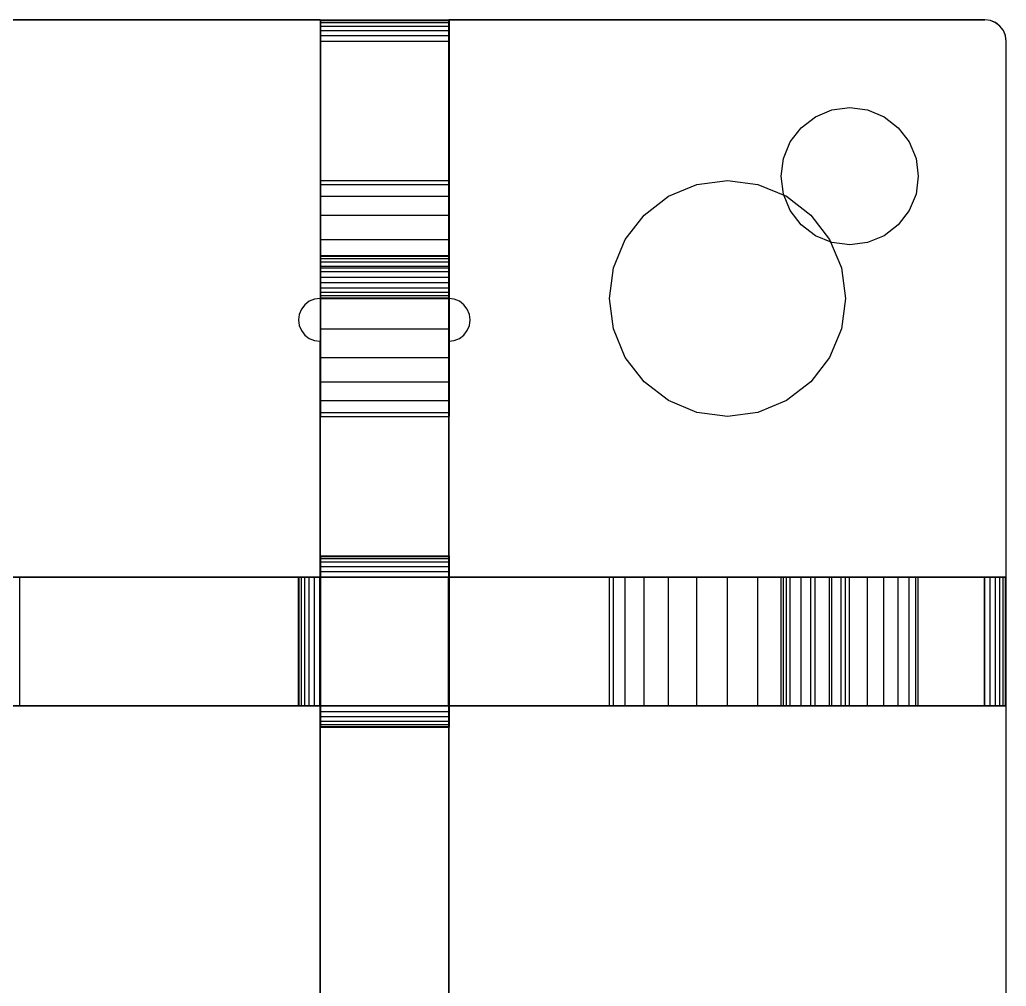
# Model space of a CAD drawing. Header units: metres. Extents: x 0 to 29.2, y 0 to 29.2.
# Drawn here: x 14.6 to 29.21, y 14.9 to 29.21 of the extents above; entities that cross this region are included whole.
import ezdxf

# ---------------------------------------------------------------- set-up
doc = ezdxf.new("R2010")
doc.units = ezdxf.units.M

msp = doc.modelspace()

# ---------------------------------------------------------------- linework, layer by layer
at = {"layer": 'Flat node sheet#1'}
for p, q in [((0.318, 29.21, 10.16), (28.893, 29.208, 10.16)), ((0.318, 29.21, 8.255), (28.893, 29.208, 8.255)), ((19.05, 29.21, 20.955), (10.16, 29.21, 20.955)), ((19.05, 29.21, 19.05), (10.16, 29.21, 19.05)), ((19.05, 29.21, 20.955), (19.05, 4.763, 20.955)), ((19.05, 29.21, 19.05), (19.05, 4.763, 19.05)), ((19.05, 29.21, 20.955), (19.05, 29.21, 19.05)), ((19.057, 29.21, 28.889), (19.057, 29.199, 28.971)), ((19.057, 29.21, 10.159), (19.057, 25.718, 10.159)), ((19.057, 29.21, 10.159), (19.057, 29.21, 28.889)), ((19.057, 25.083, 8.254), (19.057, 29.21, 4.126)), ((19.057, 29.199, 0.235), (19.057, 29.21, 0.317)), ((19.057, 29.21, 0.317), (19.057, 29.21, 4.126)), ((19.057, 29.21, 0.317), (20.962, 29.21, 0.317)), ((19.057, 29.21, 4.126), (20.962, 29.21, 4.126)), ((19.057, 29.21, 10.159), (20.962, 29.21, 10.159)), ((19.057, 29.21, 28.889), (20.962, 29.21, 28.889)), ((19.057, 29.167, 0.158), (19.057, 29.199, 0.235)), ((19.057, 29.199, 28.971), (19.057, 29.167, 29.048)), ((19.057, 29.199, 0.235), (20.962, 29.199, 0.235)), ((19.057, 29.199, 28.971), (20.962, 29.199, 28.971)), ((19.057, 29.117, 0.093), (19.057, 29.167, 0.158)), ((19.057, 29.167, 29.048), (19.057, 29.117, 29.113)), ((19.057, 29.167, 0.158), (20.962, 29.167, 0.158)), ((19.057, 29.167, 29.048), (20.962, 29.167, 29.048)), ((19.057, 29.051, 0.042), (19.057, 29.117, 0.093)), ((19.057, 29.117, 29.113), (19.057, 29.051, 29.164)), ((19.057, 29.117, 0.093), (20.962, 29.117, 0.093)), ((19.057, 29.117, 29.113), (20.962, 29.117, 29.113)), ((20.955, 4.763, 20.955), (20.955, 29.21, 20.955)), ((28.893, 29.21, 20.955), (20.955, 29.21, 20.955)), ((28.893, 29.21, 19.05), (20.955, 29.21, 19.05)), ((20.955, 4.763, 19.05), (20.955, 29.21, 19.05)), ((20.955, 29.21, 20.955), (20.955, 29.21, 19.05)), ((20.962, 29.199, 0.235), (20.962, 29.21, 0.317)), ((20.962, 29.21, 0.317), (20.962, 29.21, 4.126)), ((20.962, 25.083, 8.254), (20.962, 29.21, 4.126)), ((20.962, 29.21, 10.159), (20.962, 25.718, 10.159)), ((20.962, 29.21, 10.159), (20.962, 29.21, 28.889)), ((20.962, 29.21, 28.889), (20.962, 29.199, 28.971)), ((20.962, 29.167, 0.158), (20.962, 29.199, 0.235)), ((20.962, 29.199, 28.971), (20.962, 29.167, 29.048)), ((20.962, 29.117, 0.093), (20.962, 29.167, 0.158)), ((20.962, 29.167, 29.048), (20.962, 29.117, 29.113)), ((20.962, 29.051, 0.042), (20.962, 29.117, 0.093)), ((20.962, 29.117, 29.113), (20.962, 29.051, 29.164)), ((28.975, 29.199, 20.955), (28.893, 29.21, 20.955)), ((28.975, 29.199, 19.05), (28.893, 29.21, 19.05)), ((28.893, 29.21, 20.955), (28.893, 29.21, 19.05)), ((28.975, 29.197, 10.16), (28.893, 29.208, 10.16)), ((28.975, 29.197, 8.255), (28.893, 29.208, 8.255)), ((28.893, 29.208, 10.16), (28.893, 29.208, 8.255)), ((29.051, 29.167, 20.955), (28.975, 29.199, 20.955)), ((29.051, 29.167, 19.05), (28.975, 29.199, 19.05)), ((28.975, 29.199, 20.955), (28.975, 29.199, 19.05)), ((29.051, 29.165, 10.16), (28.975, 29.197, 10.16)), ((29.051, 29.165, 8.255), (28.975, 29.197, 8.255)), ((28.975, 29.197, 10.16), (28.975, 29.197, 8.255)), ((29.117, 29.117, 20.955), (29.051, 29.167, 20.955)), ((29.117, 29.117, 19.05), (29.051, 29.167, 19.05)), ((29.051, 29.167, 20.955), (29.051, 29.167, 19.05)), ((29.117, 29.115, 10.16), (29.051, 29.165, 10.16)), ((29.117, 29.115, 8.255), (29.051, 29.165, 8.255)), ((29.051, 29.165, 10.16), (29.051, 29.165, 8.255)), ((29.167, 29.051, 20.955), (29.117, 29.117, 20.955)), ((29.167, 29.051, 19.05), (29.117, 29.117, 19.05)), ((29.117, 29.117, 20.955), (29.117, 29.117, 19.05)), ((29.167, 29.049, 10.16), (29.117, 29.115, 10.16)), ((29.167, 29.049, 8.255), (29.117, 29.115, 8.255)), ((29.117, 29.115, 10.16), (29.117, 29.115, 8.255)), ((19.057, 28.975, 0.011), (19.057, 29.051, 0.042)), ((19.057, 29.051, 29.164), (19.057, 28.975, 29.196)), ((19.057, 29.051, 0.042), (20.962, 29.051, 0.042)), ((19.057, 29.051, 29.164), (20.962, 29.051, 29.164)), ((19.057, 28.975, 29.196), (19.057, 28.893, 29.206)), ((19.057, 28.893, 0), (19.057, 28.975, 0.011)), ((19.057, 28.975, 0.011), (20.962, 28.975, 0.011)), ((19.057, 28.975, 29.196), (20.962, 28.975, 29.196)), ((20.962, 28.975, 0.011), (20.962, 29.051, 0.042)), ((20.962, 29.051, 29.164), (20.962, 28.975, 29.196)), ((20.962, 28.893, 0), (20.962, 28.975, 0.011)), ((20.962, 28.975, 29.196), (20.962, 28.893, 29.206)), ((29.199, 28.975, 20.955), (29.167, 29.051, 20.955)), ((29.199, 28.975, 19.05), (29.167, 29.051, 19.05)), ((29.167, 29.051, 20.955), (29.167, 29.051, 19.05)), ((29.199, 28.972, 10.16), (29.167, 29.049, 10.16)), ((29.199, 28.972, 8.255), (29.167, 29.049, 8.255)), ((29.167, 29.049, 10.16), (29.167, 29.049, 8.255)), ((29.21, 28.893, 20.955), (29.199, 28.975, 20.955)), ((29.21, 28.893, 19.05), (29.199, 28.975, 19.05)), ((29.199, 28.975, 20.955), (29.199, 28.975, 19.05)), ((29.21, 28.89, 10.16), (29.199, 28.972, 10.16)), ((29.21, 28.89, 8.255), (29.199, 28.972, 8.255)), ((29.199, 28.972, 10.16), (29.199, 28.972, 8.255)), ((19.057, 0.318, 29.209), (19.057, 28.893, 29.206)), ((19.057, 20.955, -0.001), (19.057, 28.893, 0)), ((19.057, 28.893, 0), (20.962, 28.893, 0)), ((19.057, 28.893, 29.206), (20.962, 28.893, 29.206)), ((20.962, 20.955, -0.001), (20.962, 28.893, 0)), ((20.962, 0.318, 29.209), (20.962, 28.893, 29.206)), ((29.21, 14.605, 20.955), (29.21, 28.893, 20.955)), ((29.21, 14.605, 19.05), (29.21, 28.893, 19.05)), ((29.21, 28.893, 20.955), (29.21, 28.893, 19.05)), ((29.21, 10.16, 10.16), (29.21, 28.89, 10.16)), ((29.21, 10.16, 8.255), (29.21, 28.89, 8.255)), ((29.21, 28.89, 10.16), (29.21, 28.89, 8.255)), ((26.629, 27.874, 20.955), (26.892, 27.908, 20.955)), ((26.629, 27.874, 19.05), (26.892, 27.908, 19.05)), ((26.892, 27.908, 20.955), (27.155, 27.874, 20.955)), ((26.892, 27.908, 19.05), (27.155, 27.874, 19.05)), ((26.892, 27.908, 20.955), (26.892, 27.908, 19.05)), ((26.174, 27.611, 20.955), (26.384, 27.772, 20.955)), ((26.174, 27.611, 19.05), (26.384, 27.772, 19.05)), ((26.384, 27.772, 20.955), (26.629, 27.874, 20.955)), ((26.384, 27.772, 19.05), (26.629, 27.874, 19.05)), ((26.384, 27.772, 20.955), (26.384, 27.772, 19.05)), ((26.629, 27.874, 20.955), (26.629, 27.874, 19.05)), ((27.155, 27.874, 20.955), (27.4, 27.772, 20.955)), ((27.155, 27.874, 19.05), (27.4, 27.772, 19.05)), ((27.155, 27.874, 20.955), (27.155, 27.874, 19.05)), ((27.4, 27.772, 20.955), (27.611, 27.611, 20.955)), ((27.4, 27.772, 19.05), (27.611, 27.611, 19.05)), ((27.4, 27.772, 20.955), (27.4, 27.772, 19.05)), ((26.012, 27.4, 20.955), (26.174, 27.611, 20.955)), ((26.012, 27.4, 19.05), (26.174, 27.611, 19.05)), ((26.174, 27.611, 20.955), (26.174, 27.611, 19.05)), ((27.611, 27.611, 20.955), (27.772, 27.4, 20.955)), ((27.611, 27.611, 19.05), (27.772, 27.4, 19.05)), ((27.611, 27.611, 20.955), (27.611, 27.611, 19.05)), ((25.911, 27.155, 20.955), (26.012, 27.4, 20.955)), ((25.911, 27.155, 19.05), (26.012, 27.4, 19.05)), ((26.012, 27.4, 20.955), (26.012, 27.4, 19.05)), ((27.772, 27.4, 20.955), (27.874, 27.155, 20.955)), ((27.772, 27.4, 19.05), (27.874, 27.155, 19.05)), ((27.772, 27.4, 20.955), (27.772, 27.4, 19.05)), ((25.876, 26.892, 20.955), (25.911, 27.155, 20.955)), ((25.876, 26.892, 19.05), (25.911, 27.155, 19.05)), ((25.911, 27.155, 20.955), (25.911, 27.155, 19.05)), ((27.874, 27.155, 20.955), (27.908, 26.892, 20.955)), ((27.874, 27.155, 19.05), (27.908, 26.892, 19.05)), ((27.874, 27.155, 20.955), (27.874, 27.155, 19.05)), ((25.911, 26.629, 20.955), (25.876, 26.892, 20.955)), ((25.911, 26.629, 19.05), (25.876, 26.892, 19.05)), ((25.876, 26.892, 20.955), (25.876, 26.892, 19.05)), ((27.908, 26.892, 20.955), (27.874, 26.629, 20.955)), ((27.908, 26.892, 19.05), (27.874, 26.629, 19.05)), ((27.908, 26.892, 20.955), (27.908, 26.892, 19.05)), ((19.057, 26.829, 25.081), (19.057, 26.769, 24.629)), ((19.057, 26.829, 4.126), (19.057, 26.769, 3.674)), ((19.057, 26.769, 25.533), (19.057, 26.829, 25.081)), ((19.057, 26.769, 4.578), (19.057, 26.829, 4.126)), ((19.057, 26.829, 4.126), (20.962, 26.829, 4.126)), ((19.057, 26.829, 25.081), (20.962, 26.829, 25.081)), ((19.057, 26.595, 4.999), (19.057, 26.769, 4.578)), ((19.057, 26.595, 25.954), (19.057, 26.769, 25.533)), ((19.057, 26.769, 24.629), (19.057, 26.595, 24.208)), ((19.057, 26.769, 3.674), (19.057, 26.595, 3.253)), ((19.057, 26.769, 4.578), (20.962, 26.769, 4.578)), ((19.057, 26.769, 3.674), (20.962, 26.769, 3.674)), ((19.057, 26.769, 25.533), (20.962, 26.769, 25.533)), ((19.057, 26.769, 24.629), (20.962, 26.769, 24.629)), ((20.962, 26.769, 4.578), (20.962, 26.829, 4.126)), ((20.962, 26.829, 4.126), (20.962, 26.769, 3.674)), ((20.962, 26.769, 25.533), (20.962, 26.829, 25.081)), ((20.962, 26.829, 25.081), (20.962, 26.769, 24.629)), ((20.962, 26.769, 3.674), (20.962, 26.595, 3.253)), ((20.962, 26.595, 4.999), (20.962, 26.769, 4.578)), ((20.962, 26.769, 24.629), (20.962, 26.595, 24.208)), ((20.962, 26.595, 25.954), (20.962, 26.769, 25.533)), ((24.209, 26.595, 10.16), (24.631, 26.769, 10.16)), ((24.209, 26.595, 8.255), (24.631, 26.769, 8.255)), ((24.631, 26.769, 10.16), (25.083, 26.829, 10.16)), ((24.631, 26.769, 8.255), (25.083, 26.829, 8.255)), ((24.631, 26.769, 10.16), (24.631, 26.769, 8.255)), ((25.083, 26.829, 10.16), (25.534, 26.769, 10.16)), ((25.083, 26.829, 8.255), (25.534, 26.769, 8.255)), ((25.083, 26.829, 10.16), (25.083, 26.829, 8.255)), ((25.534, 26.769, 10.16), (25.956, 26.595, 10.16)), ((25.534, 26.769, 8.255), (25.956, 26.595, 8.255)), ((25.534, 26.769, 10.16), (25.534, 26.769, 8.255)), ((19.057, 26.595, 24.208), (19.057, 26.317, 23.847)), ((19.057, 26.317, 26.316), (19.057, 26.595, 25.954)), ((19.057, 26.595, 3.253), (19.057, 26.317, 2.892)), ((19.057, 26.317, 5.361), (19.057, 26.595, 4.999)), ((19.057, 26.595, 3.253), (20.962, 26.595, 3.253)), ((19.057, 26.595, 4.999), (20.962, 26.595, 4.999)), ((19.057, 26.595, 24.208), (20.962, 26.595, 24.208)), ((19.057, 26.595, 25.954), (20.962, 26.595, 25.954)), ((20.962, 26.595, 3.253), (20.962, 26.317, 2.892)), ((20.962, 26.317, 5.361), (20.962, 26.595, 4.999)), ((20.962, 26.595, 24.208), (20.962, 26.317, 23.847)), ((20.962, 26.317, 26.316), (20.962, 26.595, 25.954)), ((23.848, 26.317, 10.16), (24.209, 26.595, 10.16)), ((23.848, 26.317, 8.255), (24.209, 26.595, 8.255)), ((24.209, 26.595, 10.16), (24.209, 26.595, 8.255)), ((26.012, 26.384, 20.955), (25.911, 26.629, 20.955)), ((26.012, 26.384, 19.05), (25.911, 26.629, 19.05)), ((25.911, 26.629, 20.955), (25.911, 26.629, 19.05)), ((25.956, 26.595, 10.16), (26.317, 26.317, 10.16)), ((25.956, 26.595, 8.255), (26.317, 26.317, 8.255)), ((25.956, 26.595, 10.16), (25.956, 26.595, 8.255)), ((27.874, 26.629, 20.955), (27.772, 26.384, 20.955)), ((27.874, 26.629, 19.05), (27.772, 26.384, 19.05)), ((27.874, 26.629, 20.955), (27.874, 26.629, 19.05)), ((19.057, 26.317, 23.847), (19.057, 25.956, 23.569)), ((19.057, 25.956, 26.594), (19.057, 26.317, 26.316)), ((19.057, 26.317, 2.892), (19.057, 25.956, 2.614)), ((19.057, 25.956, 5.639), (19.057, 26.317, 5.361)), ((19.057, 26.317, 2.892), (20.962, 26.317, 2.892)), ((19.057, 26.317, 5.361), (20.962, 26.317, 5.361)), ((19.057, 26.317, 23.847), (20.962, 26.317, 23.847)), ((19.057, 26.317, 26.316), (20.962, 26.317, 26.316)), ((20.962, 26.317, 2.892), (20.962, 25.956, 2.614)), ((20.962, 25.956, 5.639), (20.962, 26.317, 5.361)), ((20.962, 26.317, 23.847), (20.962, 25.956, 23.569)), ((20.962, 25.956, 26.594), (20.962, 26.317, 26.316)), ((23.57, 25.956, 10.16), (23.848, 26.317, 10.16)), ((23.57, 25.956, 8.255), (23.848, 26.317, 8.255)), ((23.848, 26.317, 10.16), (23.848, 26.317, 8.255)), ((26.174, 26.174, 20.955), (26.012, 26.384, 20.955)), ((26.174, 26.174, 19.05), (26.012, 26.384, 19.05)), ((26.012, 26.384, 20.955), (26.012, 26.384, 19.05)), ((26.317, 26.317, 10.16), (26.595, 25.956, 10.16)), ((26.317, 26.317, 8.255), (26.595, 25.956, 8.255)), ((26.317, 26.317, 10.16), (26.317, 26.317, 8.255)), ((27.772, 26.384, 20.955), (27.611, 26.174, 20.955)), ((27.772, 26.384, 19.05), (27.611, 26.174, 19.05)), ((27.772, 26.384, 20.955), (27.772, 26.384, 19.05)), ((26.384, 26.012, 20.955), (26.174, 26.174, 20.955)), ((26.384, 26.012, 19.05), (26.174, 26.174, 19.05)), ((26.174, 26.174, 20.955), (26.174, 26.174, 19.05)), ((27.611, 26.174, 20.955), (27.4, 26.012, 20.955)), ((27.611, 26.174, 19.05), (27.4, 26.012, 19.05)), ((27.611, 26.174, 20.955), (27.611, 26.174, 19.05)), ((26.629, 25.911, 20.955), (26.384, 26.012, 20.955)), ((26.629, 25.911, 19.05), (26.384, 26.012, 19.05)), ((26.384, 26.012, 20.955), (26.384, 26.012, 19.05)), ((27.4, 26.012, 20.955), (27.155, 25.911, 20.955)), ((27.4, 26.012, 19.05), (27.155, 25.911, 19.05)), ((27.4, 26.012, 20.955), (27.4, 26.012, 19.05)), ((19.057, 25.534, 5.813), (19.057, 25.956, 5.639)), ((19.057, 25.956, 23.569), (19.057, 25.534, 23.395)), ((19.057, 25.956, 2.614), (19.057, 25.534, 2.44)), ((19.057, 25.534, 26.768), (19.057, 25.956, 26.594)), ((19.057, 25.956, 2.614), (20.962, 25.956, 2.614)), ((19.057, 25.956, 5.639), (20.962, 25.956, 5.639)), ((19.057, 25.956, 23.569), (20.962, 25.956, 23.569)), ((19.057, 25.956, 26.594), (20.962, 25.956, 26.594)), ((20.962, 25.956, 2.614), (20.962, 25.534, 2.44)), ((20.962, 25.534, 5.813), (20.962, 25.956, 5.639)), ((20.962, 25.956, 23.569), (20.962, 25.534, 23.395)), ((20.962, 25.534, 26.768), (20.962, 25.956, 26.594)), ((23.396, 25.534, 10.16), (23.57, 25.956, 10.16)), ((23.396, 25.534, 8.255), (23.57, 25.956, 8.255)), ((23.57, 25.956, 10.16), (23.57, 25.956, 8.255)), ((26.595, 25.956, 10.16), (26.769, 25.534, 10.16)), ((26.595, 25.956, 8.255), (26.769, 25.534, 8.255)), ((26.595, 25.956, 10.16), (26.595, 25.956, 8.255)), ((26.892, 25.876, 20.955), (26.629, 25.911, 20.955)), ((26.892, 25.876, 19.05), (26.629, 25.911, 19.05)), ((26.629, 25.911, 20.955), (26.629, 25.911, 19.05)), ((27.155, 25.911, 20.955), (26.892, 25.876, 20.955)), ((27.155, 25.911, 19.05), (26.892, 25.876, 19.05)), ((26.892, 25.876, 20.955), (26.892, 25.876, 19.05)), ((27.155, 25.911, 20.955), (27.155, 25.911, 19.05)), ((19.057, 25.718, 10.159), (19.057, 25.707, 10.241)), ((19.057, 25.718, 10.159), (20.962, 25.718, 10.159)), ((20.962, 25.718, 10.159), (20.962, 25.707, 10.241)), ((19.057, 25.707, 10.241), (19.057, 25.675, 10.318)), ((19.057, 25.707, 10.241), (20.962, 25.707, 10.241)), ((19.057, 25.675, 10.318), (19.057, 25.625, 10.383)), ((19.057, 25.675, 10.318), (20.962, 25.675, 10.318)), ((19.057, 25.625, 10.383), (19.057, 25.559, 10.434)), ((19.057, 25.625, 10.383), (20.962, 25.625, 10.383)), ((20.962, 25.707, 10.241), (20.962, 25.675, 10.318)), ((20.962, 25.675, 10.318), (20.962, 25.625, 10.383)), ((20.962, 25.625, 10.383), (20.962, 25.559, 10.434)), ((19.057, 25.559, 10.434), (19.057, 25.482, 10.465)), ((19.057, 25.559, 10.434), (20.962, 25.559, 10.434)), ((19.057, 25.083, 26.828), (19.057, 25.534, 26.768)), ((19.057, 25.083, 5.873), (19.057, 25.534, 5.813)), ((19.057, 25.534, 2.44), (19.057, 25.083, 2.38)), ((19.057, 25.534, 23.395), (19.057, 25.083, 23.335)), ((19.057, 25.534, 2.44), (20.962, 25.534, 2.44)), ((19.057, 25.534, 5.813), (20.962, 25.534, 5.813)), ((19.057, 25.534, 23.395), (20.962, 25.534, 23.395)), ((19.057, 25.534, 26.768), (20.962, 25.534, 26.768)), ((19.057, 25.482, 10.465), (19.057, 25.4, 10.476)), ((19.057, 25.482, 10.465), (20.962, 25.482, 10.465)), ((20.962, 25.559, 10.434), (20.962, 25.482, 10.465)), ((20.962, 25.534, 2.44), (20.962, 25.083, 2.38)), ((20.962, 25.083, 5.873), (20.962, 25.534, 5.813)), ((20.962, 25.534, 23.395), (20.962, 25.083, 23.335)), ((20.962, 25.083, 26.828), (20.962, 25.534, 26.768)), ((20.962, 25.482, 10.465), (20.962, 25.4, 10.476)), ((23.336, 25.083, 10.16), (23.396, 25.534, 10.16)), ((23.336, 25.083, 8.255), (23.396, 25.534, 8.255)), ((23.396, 25.534, 10.16), (23.396, 25.534, 8.255)), ((26.769, 25.534, 10.16), (26.829, 25.083, 10.16)), ((26.769, 25.534, 8.255), (26.829, 25.083, 8.255)), ((26.769, 25.534, 10.16), (26.769, 25.534, 8.255)), ((19.057, 25.4, 10.476), (19.057, 25.318, 10.465)), ((19.057, 25.4, 10.476), (20.962, 25.4, 10.476)), ((19.057, 25.318, 10.465), (19.057, 25.241, 10.434)), ((19.057, 25.318, 10.465), (20.962, 25.318, 10.465)), ((20.962, 25.4, 10.476), (20.962, 25.318, 10.465)), ((20.962, 25.318, 10.465), (20.962, 25.241, 10.434)), ((19.057, 25.241, 10.434), (19.057, 25.175, 10.383)), ((19.057, 25.241, 10.434), (20.962, 25.241, 10.434)), ((19.057, 25.175, 10.383), (19.057, 25.125, 10.318)), ((19.057, 25.175, 10.383), (20.962, 25.175, 10.383)), ((19.057, 25.125, 10.318), (19.057, 25.093, 10.241)), ((19.057, 25.125, 10.318), (20.962, 25.125, 10.318)), ((20.962, 25.241, 10.434), (20.962, 25.175, 10.383)), ((20.962, 25.175, 10.383), (20.962, 25.125, 10.318)), ((20.962, 25.125, 10.318), (20.962, 25.093, 10.241)), ((18.825, 24.99, 10.16), (18.775, 24.924, 10.16)), ((18.825, 24.99, 8.255), (18.775, 24.924, 8.255)), ((18.891, 25.04, 10.16), (18.825, 24.99, 10.16)), ((18.891, 25.04, 8.255), (18.825, 24.99, 8.255)), ((18.825, 24.99, 10.16), (18.825, 24.99, 8.255)), ((18.968, 25.072, 10.16), (18.891, 25.04, 10.16)), ((18.968, 25.072, 8.255), (18.891, 25.04, 8.255)), ((18.891, 25.04, 10.16), (18.891, 25.04, 8.255)), ((19.05, 25.083, 10.16), (18.968, 25.072, 10.16)), ((19.05, 25.083, 8.255), (18.968, 25.072, 8.255)), ((18.968, 25.072, 10.16), (18.968, 25.072, 8.255)), ((20.955, 25.083, 10.16), (19.05, 25.083, 10.16)), ((20.955, 25.083, 8.255), (19.05, 25.083, 8.255)), ((19.05, 25.083, 10.16), (19.05, 25.083, 8.255)), ((19.057, 25.093, 10.241), (19.057, 25.083, 10.159)), ((19.057, 25.093, 10.241), (20.962, 25.093, 10.241)), ((19.057, 25.083, 2.38), (19.057, 24.631, 2.44)), ((19.057, 24.631, 26.768), (19.057, 25.083, 26.828)), ((19.057, 24.631, 5.813), (19.057, 25.083, 5.873)), ((19.057, 25.083, 10.159), (19.057, 25.083, 8.254)), ((19.057, 25.083, 23.335), (19.057, 24.631, 23.395)), ((19.057, 25.083, 8.254), (20.962, 25.083, 8.254)), ((19.057, 25.083, 10.159), (20.962, 25.083, 10.159)), ((19.057, 25.083, 2.38), (20.962, 25.083, 2.38)), ((19.057, 25.083, 5.873), (20.962, 25.083, 5.873)), ((19.057, 25.083, 23.335), (20.962, 25.083, 23.335)), ((19.057, 25.083, 26.828), (20.962, 25.083, 26.828)), ((21.037, 25.072, 10.16), (20.955, 25.083, 10.16)), ((21.037, 25.072, 8.255), (20.955, 25.083, 8.255)), ((20.955, 25.083, 10.16), (20.955, 25.083, 8.255)), ((20.962, 25.093, 10.241), (20.962, 25.083, 10.159)), ((20.962, 25.083, 10.159), (20.962, 25.083, 8.254)), ((20.962, 25.083, 2.38), (20.962, 24.631, 2.44)), ((20.962, 24.631, 5.813), (20.962, 25.083, 5.873)), ((20.962, 25.083, 23.335), (20.962, 24.631, 23.395)), ((20.962, 24.631, 26.768), (20.962, 25.083, 26.828)), ((21.114, 25.04, 10.16), (21.037, 25.072, 10.16)), ((21.114, 25.04, 8.255), (21.037, 25.072, 8.255)), ((21.037, 25.072, 10.16), (21.037, 25.072, 8.255)), ((21.18, 24.99, 10.16), (21.114, 25.04, 10.16)), ((21.18, 24.99, 8.255), (21.114, 25.04, 8.255)), ((21.114, 25.04, 10.16), (21.114, 25.04, 8.255)), ((21.23, 24.924, 10.16), (21.18, 24.99, 10.16)), ((21.23, 24.924, 8.255), (21.18, 24.99, 8.255)), ((21.18, 24.99, 10.16), (21.18, 24.99, 8.255)), ((23.396, 24.631, 10.16), (23.336, 25.083, 10.16)), ((23.396, 24.631, 8.255), (23.336, 25.083, 8.255)), ((23.336, 25.083, 10.16), (23.336, 25.083, 8.255)), ((26.829, 25.083, 10.16), (26.769, 24.631, 10.16)), ((26.829, 25.083, 8.255), (26.769, 24.631, 8.255)), ((26.829, 25.083, 10.16), (26.829, 25.083, 8.255)), ((18.743, 24.847, 10.16), (18.733, 24.765, 10.16)), ((18.743, 24.847, 8.255), (18.733, 24.765, 8.255)), ((18.775, 24.924, 10.16), (18.743, 24.847, 10.16)), ((18.775, 24.924, 8.255), (18.743, 24.847, 8.255)), ((18.743, 24.847, 10.16), (18.743, 24.847, 8.255)), ((18.775, 24.924, 10.16), (18.775, 24.924, 8.255)), ((21.262, 24.847, 10.16), (21.23, 24.924, 10.16)), ((21.262, 24.847, 8.255), (21.23, 24.924, 8.255)), ((21.23, 24.924, 10.16), (21.23, 24.924, 8.255)), ((21.273, 24.765, 10.16), (21.262, 24.847, 10.16)), ((21.273, 24.765, 8.255), (21.262, 24.847, 8.255)), ((21.262, 24.847, 10.16), (21.262, 24.847, 8.255)), ((18.733, 24.765, 10.16), (18.743, 24.683, 10.16)), ((18.733, 24.765, 8.255), (18.743, 24.683, 8.255)), ((18.733, 24.765, 10.16), (18.733, 24.765, 8.255)), ((21.262, 24.683, 10.16), (21.273, 24.765, 10.16)), ((21.262, 24.683, 8.255), (21.273, 24.765, 8.255)), ((21.273, 24.765, 10.16), (21.273, 24.765, 8.255)), ((18.743, 24.683, 10.16), (18.775, 24.606, 10.16)), ((18.743, 24.683, 8.255), (18.775, 24.606, 8.255)), ((18.743, 24.683, 10.16), (18.743, 24.683, 8.255)), ((18.775, 24.606, 10.16), (18.825, 24.54, 10.16)), ((18.775, 24.606, 8.255), (18.825, 24.54, 8.255)), ((18.775, 24.606, 10.16), (18.775, 24.606, 8.255)), ((18.825, 24.54, 10.16), (18.891, 24.49, 10.16)), ((18.825, 24.54, 8.255), (18.891, 24.49, 8.255)), ((18.825, 24.54, 10.16), (18.825, 24.54, 8.255)), ((19.057, 24.209, 5.639), (19.057, 24.631, 5.813)), ((19.057, 24.209, 26.594), (19.057, 24.631, 26.768)), ((19.057, 24.631, 2.44), (19.057, 24.209, 2.614)), ((19.057, 24.631, 23.395), (19.057, 24.209, 23.569)), ((19.057, 24.631, 2.44), (20.962, 24.631, 2.44)), ((19.057, 24.631, 5.813), (20.962, 24.631, 5.813)), ((19.057, 24.631, 23.395), (20.962, 24.631, 23.395)), ((19.057, 24.631, 26.768), (20.962, 24.631, 26.768)), ((20.962, 24.631, 2.44), (20.962, 24.209, 2.614)), ((20.962, 24.209, 5.639), (20.962, 24.631, 5.813)), ((20.962, 24.631, 23.395), (20.962, 24.209, 23.569)), ((20.962, 24.209, 26.594), (20.962, 24.631, 26.768)), ((21.114, 24.49, 10.16), (21.18, 24.54, 10.16)), ((21.114, 24.49, 8.255), (21.18, 24.54, 8.255)), ((21.18, 24.54, 10.16), (21.23, 24.606, 10.16)), ((21.18, 24.54, 8.255), (21.23, 24.606, 8.255)), ((21.18, 24.54, 10.16), (21.18, 24.54, 8.255)), ((21.23, 24.606, 10.16), (21.262, 24.683, 10.16)), ((21.23, 24.606, 8.255), (21.262, 24.683, 8.255)), ((21.23, 24.606, 10.16), (21.23, 24.606, 8.255)), ((21.262, 24.683, 10.16), (21.262, 24.683, 8.255)), ((23.57, 24.209, 10.16), (23.396, 24.631, 10.16)), ((23.57, 24.209, 8.255), (23.396, 24.631, 8.255)), ((23.396, 24.631, 10.16), (23.396, 24.631, 8.255)), ((26.769, 24.631, 10.16), (26.595, 24.209, 10.16)), ((26.769, 24.631, 8.255), (26.595, 24.209, 8.255)), ((26.769, 24.631, 10.16), (26.769, 24.631, 8.255)), ((18.891, 24.49, 10.16), (18.968, 24.458, 10.16)), ((18.891, 24.49, 8.255), (18.968, 24.458, 8.255)), ((18.891, 24.49, 10.16), (18.891, 24.49, 8.255)), ((18.968, 24.458, 10.16), (19.05, 24.448, 10.16)), ((18.968, 24.458, 8.255), (19.05, 24.448, 8.255)), ((18.968, 24.458, 10.16), (18.968, 24.458, 8.255)), ((19.05, 0, 10.16), (19.05, 24.448, 10.16)), ((19.05, 0, 8.255), (19.05, 24.448, 8.255)), ((19.05, 24.448, 10.16), (19.05, 24.448, 8.255)), ((20.955, 24.448, 10.16), (21.037, 24.458, 10.16)), ((20.955, 24.448, 8.255), (21.037, 24.458, 8.255)), ((20.955, 0, 10.16), (20.955, 24.448, 10.16)), ((20.955, 0, 8.255), (20.955, 24.448, 8.255)), ((20.955, 24.448, 10.16), (20.955, 24.448, 8.255)), ((21.037, 24.458, 10.16), (21.114, 24.49, 10.16)), ((21.037, 24.458, 8.255), (21.114, 24.49, 8.255)), ((21.037, 24.458, 10.16), (21.037, 24.458, 8.255)), ((21.114, 24.49, 10.16), (21.114, 24.49, 8.255)), ((19.057, 24.209, 2.614), (19.057, 23.848, 2.892)), ((19.057, 23.848, 26.316), (19.057, 24.209, 26.594)), ((19.057, 23.848, 5.361), (19.057, 24.209, 5.639)), ((19.057, 24.209, 23.569), (19.057, 23.848, 23.847)), ((19.057, 24.209, 2.614), (20.962, 24.209, 2.614)), ((19.057, 24.209, 5.639), (20.962, 24.209, 5.639)), ((19.057, 24.209, 23.569), (20.962, 24.209, 23.569)), ((19.057, 24.209, 26.594), (20.962, 24.209, 26.594)), ((20.962, 24.209, 2.614), (20.962, 23.848, 2.892)), ((20.962, 23.848, 5.361), (20.962, 24.209, 5.639)), ((20.962, 24.209, 23.569), (20.962, 23.848, 23.847)), ((20.962, 23.848, 26.316), (20.962, 24.209, 26.594)), ((23.848, 23.848, 10.16), (23.57, 24.209, 10.16)), ((23.848, 23.848, 8.255), (23.57, 24.209, 8.255)), ((23.57, 24.209, 10.16), (23.57, 24.209, 8.255)), ((26.595, 24.209, 10.16), (26.317, 23.848, 10.16)), ((26.595, 24.209, 8.255), (26.317, 23.848, 8.255)), ((26.595, 24.209, 10.16), (26.595, 24.209, 8.255)), ((19.057, 23.848, 2.892), (19.057, 23.57, 3.253)), ((19.057, 23.57, 25.954), (19.057, 23.848, 26.316)), ((19.057, 23.57, 4.999), (19.057, 23.848, 5.361)), ((19.057, 23.848, 23.847), (19.057, 23.57, 24.208)), ((19.057, 23.848, 2.892), (20.962, 23.848, 2.892)), ((19.057, 23.848, 5.361), (20.962, 23.848, 5.361)), ((19.057, 23.848, 23.847), (20.962, 23.848, 23.847)), ((19.057, 23.848, 26.316), (20.962, 23.848, 26.316)), ((20.962, 23.848, 2.892), (20.962, 23.57, 3.253)), ((20.962, 23.57, 4.999), (20.962, 23.848, 5.361)), ((20.962, 23.848, 23.847), (20.962, 23.57, 24.208)), ((20.962, 23.57, 25.954), (20.962, 23.848, 26.316)), ((24.209, 23.57, 10.16), (23.848, 23.848, 10.16)), ((24.209, 23.57, 8.255), (23.848, 23.848, 8.255)), ((23.848, 23.848, 10.16), (23.848, 23.848, 8.255)), ((26.317, 23.848, 10.16), (25.956, 23.57, 10.16)), ((26.317, 23.848, 8.255), (25.956, 23.57, 8.255)), ((26.317, 23.848, 10.16), (26.317, 23.848, 8.255)), ((19.057, 23.57, 3.253), (19.057, 23.396, 3.674)), ((19.057, 23.396, 4.578), (19.057, 23.57, 4.999)), ((19.057, 23.57, 24.208), (19.057, 23.396, 24.629)), ((19.057, 23.396, 25.533), (19.057, 23.57, 25.954)), ((19.057, 23.57, 3.253), (20.962, 23.57, 3.253)), ((19.057, 23.57, 4.999), (20.962, 23.57, 4.999)), ((19.057, 23.57, 24.208), (20.962, 23.57, 24.208)), ((19.057, 23.57, 25.954), (20.962, 23.57, 25.954)), ((20.962, 23.57, 3.253), (20.962, 23.396, 3.674)), ((20.962, 23.396, 4.578), (20.962, 23.57, 4.999)), ((20.962, 23.57, 24.208), (20.962, 23.396, 24.629)), ((20.962, 23.396, 25.533), (20.962, 23.57, 25.954)), ((24.631, 23.396, 10.16), (24.209, 23.57, 10.16)), ((24.631, 23.396, 8.255), (24.209, 23.57, 8.255)), ((24.209, 23.57, 10.16), (24.209, 23.57, 8.255)), ((25.956, 23.57, 10.16), (25.534, 23.396, 10.16)), ((25.956, 23.57, 8.255), (25.534, 23.396, 8.255)), ((25.956, 23.57, 10.16), (25.956, 23.57, 8.255)), ((19.057, 23.336, 4.126), (19.057, 23.396, 4.578)), ((19.057, 23.336, 25.081), (19.057, 23.396, 25.533)), ((19.057, 23.396, 3.674), (19.057, 23.336, 4.126)), ((19.057, 23.396, 24.629), (19.057, 23.336, 25.081)), ((19.057, 23.396, 3.674), (20.962, 23.396, 3.674)), ((19.057, 23.396, 4.578), (20.962, 23.396, 4.578)), ((19.057, 23.396, 24.629), (20.962, 23.396, 24.629)), ((19.057, 23.396, 25.533), (20.962, 23.396, 25.533)), ((20.962, 23.396, 3.674), (20.962, 23.336, 4.126)), ((20.962, 23.336, 4.126), (20.962, 23.396, 4.578)), ((20.962, 23.396, 24.629), (20.962, 23.336, 25.081)), ((20.962, 23.336, 25.081), (20.962, 23.396, 25.533)), ((25.083, 23.336, 10.16), (24.631, 23.396, 10.16)), ((25.083, 23.336, 8.255), (24.631, 23.396, 8.255)), ((24.631, 23.396, 10.16), (24.631, 23.396, 8.255)), ((25.534, 23.396, 10.16), (25.083, 23.336, 10.16)), ((25.534, 23.396, 8.255), (25.083, 23.336, 8.255)), ((25.534, 23.396, 10.16), (25.534, 23.396, 8.255)), ((19.057, 23.336, 4.126), (20.962, 23.336, 4.126)), ((19.057, 23.336, 25.081), (20.962, 23.336, 25.081)), ((25.083, 23.336, 10.16), (25.083, 23.336, 8.255)), ((19.057, 21.262, 24.682), (19.057, 21.273, 24.764)), ((19.057, 21.273, 24.764), (19.057, 21.262, 24.846)), ((19.057, 21.273, 24.764), (20.962, 21.273, 24.764)), ((19.057, 21.23, 24.605), (19.057, 21.262, 24.682)), ((19.057, 21.262, 24.846), (19.057, 21.23, 24.923)), ((19.057, 21.262, 24.846), (20.962, 21.262, 24.846)), ((19.057, 21.262, 24.682), (20.962, 21.262, 24.682)), ((19.057, 21.18, 24.539), (19.057, 21.23, 24.605)), ((19.057, 21.23, 24.923), (19.057, 21.18, 24.988)), ((19.057, 21.23, 24.923), (20.962, 21.23, 24.923)), ((19.057, 21.23, 24.605), (20.962, 21.23, 24.605)), ((19.057, 21.114, 24.489), (19.057, 21.18, 24.539)), ((19.057, 21.18, 24.988), (19.057, 21.114, 25.039)), ((19.057, 21.18, 24.988), (20.962, 21.18, 24.988)), ((19.057, 21.18, 24.539), (20.962, 21.18, 24.539)), ((20.962, 21.273, 24.764), (20.962, 21.262, 24.846)), ((20.962, 21.262, 24.682), (20.962, 21.273, 24.764)), ((20.962, 21.262, 24.846), (20.962, 21.23, 24.923)), ((20.962, 21.23, 24.605), (20.962, 21.262, 24.682)), ((20.962, 21.23, 24.923), (20.962, 21.18, 24.988)), ((20.962, 21.18, 24.539), (20.962, 21.23, 24.605)), ((20.962, 21.18, 24.988), (20.962, 21.114, 25.039)), ((20.962, 21.114, 24.489), (20.962, 21.18, 24.539)), ((19.057, 21.037, 24.457), (19.057, 21.114, 24.489)), ((19.057, 21.114, 25.039), (19.057, 21.037, 25.07)), ((19.057, 21.114, 25.039), (20.962, 21.114, 25.039)), ((19.057, 21.114, 24.489), (20.962, 21.114, 24.489)), ((19.057, 20.955, 24.446), (19.057, 21.037, 24.457)), ((19.057, 21.037, 25.07), (19.057, 20.955, 25.081)), ((19.057, 21.037, 25.07), (20.962, 21.037, 25.07)), ((19.057, 21.037, 24.457), (20.962, 21.037, 24.457)), ((20.962, 21.114, 25.039), (20.962, 21.037, 25.07)), ((20.962, 21.037, 24.457), (20.962, 21.114, 24.489)), ((20.962, 21.037, 25.07), (20.962, 20.955, 25.081)), ((20.962, 20.955, 24.446), (20.962, 21.037, 24.457)), ((19.049, 20.955, 29.209), (0.319, 20.955, 29.209)), ((4.761, 20.955, 8.254), (29.209, 20.955, 8.254)), ((29.209, 20.955, 10.159), (4.761, 20.955, 10.159)), ((29.209, 20.955, 19.049), (4.761, 20.955, 19.049)), ((29.209, 20.955, 20.954), (4.761, 20.955, 20.954)), ((14.604, 20.955, -0.001), (10.159, 20.955, 4.126)), ((14.604, 20.955, -0.001), (28.891, 20.955, -0.001)), ((14.604, 19.05, -0.001), (14.604, 20.955, -0.001)), ((18.731, 20.955, 25.399), (18.742, 20.955, 25.317)), ((18.742, 20.955, 25.481), (18.731, 20.955, 25.399)), ((18.731, 19.05, 25.399), (18.731, 20.955, 25.399)), ((18.742, 20.955, 25.317), (18.774, 20.955, 25.24)), ((18.774, 20.955, 25.558), (18.742, 20.955, 25.481)), ((18.742, 19.05, 25.317), (18.742, 20.955, 25.317)), ((18.742, 19.05, 25.481), (18.742, 20.955, 25.481)), ((18.774, 20.955, 25.24), (18.824, 20.955, 25.174)), ((18.824, 20.955, 25.623), (18.774, 20.955, 25.558)), ((18.774, 19.05, 25.24), (18.774, 20.955, 25.24)), ((18.774, 19.05, 25.558), (18.774, 20.955, 25.558)), ((18.824, 20.955, 25.174), (18.89, 20.955, 25.124)), ((18.89, 20.955, 25.674), (18.824, 20.955, 25.623)), ((18.824, 19.05, 25.174), (18.824, 20.955, 25.174)), ((18.824, 19.05, 25.623), (18.824, 20.955, 25.623)), ((18.89, 20.955, 25.124), (18.967, 20.955, 25.092)), ((18.967, 20.955, 25.705), (18.89, 20.955, 25.674)), ((18.89, 19.05, 25.124), (18.89, 20.955, 25.124)), ((18.89, 19.05, 25.674), (18.89, 20.955, 25.674)), ((18.967, 20.955, 25.092), (19.049, 20.955, 25.081)), ((19.049, 20.955, 25.716), (18.967, 20.955, 25.705)), ((18.967, 19.05, 25.092), (18.967, 20.955, 25.092)), ((18.967, 19.05, 25.705), (18.967, 20.955, 25.705)), ((19.049, 20.955, 25.081), (20.954, 20.955, 25.081)), ((19.049, 20.955, 29.209), (19.049, 20.955, 25.716)), ((19.049, 19.05, 25.081), (19.049, 20.955, 25.081)), ((19.049, 19.05, 25.716), (19.049, 20.955, 25.716)), ((19.049, 19.05, 29.209), (19.049, 20.955, 29.209)), ((19.057, 20.955, 25.081), (19.057, 19.05, 25.081)), ((19.057, 20.955, -0.001), (19.057, 20.955, 24.446)), ((19.057, 20.955, 25.081), (20.962, 20.955, 25.081)), ((19.057, 20.955, 24.446), (20.962, 20.955, 24.446)), ((19.057, 20.955, -0.001), (20.962, 20.955, -0.001)), ((20.954, 20.955, 25.081), (25.081, 20.955, 29.209)), ((20.954, 19.05, 25.081), (20.954, 20.955, 25.081)), ((20.962, 20.955, 25.081), (20.962, 19.05, 25.081)), ((20.962, 20.955, -0.001), (20.962, 20.955, 24.446)), ((23.395, 20.955, 24.629), (23.335, 20.955, 25.081)), ((23.335, 20.955, 25.081), (23.395, 20.955, 25.533)), ((23.335, 19.05, 25.081), (23.335, 20.955, 25.081)), ((23.569, 20.955, 24.208), (23.395, 20.955, 24.629)), ((23.395, 20.955, 25.533), (23.569, 20.955, 25.954)), ((23.395, 19.05, 24.629), (23.395, 20.955, 24.629)), ((23.395, 19.05, 25.533), (23.395, 20.955, 25.533)), ((23.847, 20.955, 23.847), (23.569, 20.955, 24.208)), ((23.569, 20.955, 25.954), (23.847, 20.955, 26.316)), ((23.569, 19.05, 24.208), (23.569, 20.955, 24.208)), ((23.569, 19.05, 25.954), (23.569, 20.955, 25.954)), ((24.208, 20.955, 23.569), (23.847, 20.955, 23.847)), ((23.847, 20.955, 26.316), (24.208, 20.955, 26.594)), ((23.847, 19.05, 23.847), (23.847, 20.955, 23.847)), ((23.847, 19.05, 26.316), (23.847, 20.955, 26.316)), ((24.629, 20.955, 23.395), (24.208, 20.955, 23.569)), ((24.208, 20.955, 26.594), (24.629, 20.955, 26.768)), ((24.208, 19.05, 23.569), (24.208, 20.955, 23.569)), ((24.208, 19.05, 26.594), (24.208, 20.955, 26.594)), ((24.629, 20.955, 26.768), (25.081, 20.955, 26.828)), ((25.081, 20.955, 23.335), (24.629, 20.955, 23.395)), ((24.629, 19.05, 26.768), (24.629, 20.955, 26.768)), ((24.629, 19.05, 23.395), (24.629, 20.955, 23.395)), ((28.89, 20.955, 29.209), (25.081, 20.955, 29.209)), ((25.081, 20.955, 26.828), (25.533, 20.955, 26.768)), ((25.533, 20.955, 23.395), (25.081, 20.955, 23.335)), ((25.081, 19.05, 29.209), (25.081, 20.955, 29.209)), ((25.081, 19.05, 26.828), (25.081, 20.955, 26.828)), ((25.081, 19.05, 23.335), (25.081, 20.955, 23.335)), ((25.533, 20.955, 26.768), (25.954, 20.955, 26.594)), ((25.954, 20.955, 23.569), (25.533, 20.955, 23.395)), ((25.533, 19.05, 26.768), (25.533, 20.955, 26.768)), ((25.533, 19.05, 23.395), (25.533, 20.955, 23.395)), ((25.91, 20.955, 2.054), (25.875, 20.955, 2.317)), ((25.875, 20.955, 2.317), (25.91, 20.955, 2.58)), ((25.875, 19.05, 2.317), (25.875, 20.955, 2.317)), ((25.91, 20.955, 2.58), (26.011, 20.955, 2.825)), ((26.011, 20.955, 1.809), (25.91, 20.955, 2.054)), ((25.91, 19.05, 2.054), (25.91, 20.955, 2.054)), ((25.91, 19.05, 2.58), (25.91, 20.955, 2.58)), ((25.954, 20.955, 26.594), (26.316, 20.955, 26.316)), ((26.316, 20.955, 23.847), (25.954, 20.955, 23.569)), ((25.954, 19.05, 26.594), (25.954, 20.955, 26.594)), ((25.954, 19.05, 23.569), (25.954, 20.955, 23.569)), ((26.011, 20.955, 2.825), (26.173, 20.955, 3.035)), ((26.173, 20.955, 1.598), (26.011, 20.955, 1.809)), ((26.011, 19.05, 2.825), (26.011, 20.955, 2.825)), ((26.011, 19.05, 1.809), (26.011, 20.955, 1.809)), ((26.173, 20.955, 3.035), (26.383, 20.955, 3.196)), ((26.383, 20.955, 1.437), (26.173, 20.955, 1.598)), ((26.173, 19.05, 3.035), (26.173, 20.955, 3.035)), ((26.173, 19.05, 1.598), (26.173, 20.955, 1.598)), ((26.316, 20.955, 26.316), (26.594, 20.955, 25.954)), ((26.594, 20.955, 24.208), (26.316, 20.955, 23.847)), ((26.316, 19.05, 26.316), (26.316, 20.955, 26.316)), ((26.316, 19.05, 23.847), (26.316, 20.955, 23.847)), ((26.383, 20.955, 3.196), (26.628, 20.955, 3.298)), ((26.628, 20.955, 1.335), (26.383, 20.955, 1.437)), ((26.383, 19.05, 3.196), (26.383, 20.955, 3.196)), ((26.383, 19.05, 1.437), (26.383, 20.955, 1.437)), ((26.594, 20.955, 25.954), (26.768, 20.955, 25.533)), ((26.768, 20.955, 24.629), (26.594, 20.955, 24.208)), ((26.594, 19.05, 25.954), (26.594, 20.955, 25.954)), ((26.594, 19.05, 24.208), (26.594, 20.955, 24.208)), ((26.628, 20.955, 3.298), (26.891, 20.955, 3.333)), ((26.891, 20.955, 1.301), (26.628, 20.955, 1.335)), ((26.628, 19.05, 3.298), (26.628, 20.955, 3.298)), ((26.628, 19.05, 1.335), (26.628, 20.955, 1.335)), ((26.768, 20.955, 25.533), (26.828, 20.955, 25.081)), ((26.828, 20.955, 25.081), (26.768, 20.955, 24.629)), ((26.768, 19.05, 25.533), (26.768, 20.955, 25.533)), ((26.768, 19.05, 24.629), (26.768, 20.955, 24.629)), ((26.828, 19.05, 25.081), (26.828, 20.955, 25.081)), ((26.891, 20.955, 3.333), (27.154, 20.955, 3.298)), ((27.154, 20.955, 1.335), (26.891, 20.955, 1.301)), ((26.891, 19.05, 3.333), (26.891, 20.955, 3.333)), ((26.891, 19.05, 1.301), (26.891, 20.955, 1.301)), ((27.154, 20.955, 3.298), (27.399, 20.955, 3.196)), ((27.399, 20.955, 1.437), (27.154, 20.955, 1.335)), ((27.154, 19.05, 3.298), (27.154, 20.955, 3.298)), ((27.154, 19.05, 1.335), (27.154, 20.955, 1.335)), ((27.399, 20.955, 3.196), (27.609, 20.955, 3.035)), ((27.609, 20.955, 1.598), (27.399, 20.955, 1.437)), ((27.399, 19.05, 3.196), (27.399, 20.955, 3.196)), ((27.399, 19.05, 1.437), (27.399, 20.955, 1.437)), ((27.609, 20.955, 3.035), (27.771, 20.955, 2.825)), ((27.771, 20.955, 1.809), (27.609, 20.955, 1.598)), ((27.609, 19.05, 3.035), (27.609, 20.955, 3.035)), ((27.609, 19.05, 1.598), (27.609, 20.955, 1.598)), ((27.771, 20.955, 2.825), (27.872, 20.955, 2.58)), ((27.872, 20.955, 2.054), (27.771, 20.955, 1.809)), ((27.771, 19.05, 2.825), (27.771, 20.955, 2.825)), ((27.771, 19.05, 1.809), (27.771, 20.955, 1.809)), ((27.872, 20.955, 2.58), (27.907, 20.955, 2.317)), ((27.907, 20.955, 2.317), (27.872, 20.955, 2.054)), ((27.872, 19.05, 2.58), (27.872, 20.955, 2.58)), ((27.872, 19.05, 2.054), (27.872, 20.955, 2.054)), ((27.907, 19.05, 2.317), (27.907, 20.955, 2.317)), ((28.973, 20.955, 29.198), (28.89, 20.955, 29.209)), ((28.89, 19.05, 29.209), (28.89, 20.955, 29.209)), ((28.891, 20.955, -0.001), (28.973, 20.955, 0.01)), ((28.891, 19.05, -0.001), (28.891, 20.955, -0.001)), ((28.973, 20.955, 0.01), (29.05, 20.955, 0.041)), ((29.049, 20.955, 29.166), (28.973, 20.955, 29.198)), ((28.973, 19.05, 0.01), (28.973, 20.955, 0.01)), ((28.973, 19.05, 29.198), (28.973, 20.955, 29.198)), ((29.115, 20.955, 29.116), (29.049, 20.955, 29.166)), ((29.049, 19.05, 29.166), (29.049, 20.955, 29.166)), ((29.05, 20.955, 0.041), (29.116, 20.955, 0.092)), ((29.05, 19.05, 0.041), (29.05, 20.955, 0.041)), ((29.165, 20.955, 29.05), (29.115, 20.955, 29.116)), ((29.115, 19.05, 29.116), (29.115, 20.955, 29.116)), ((29.116, 20.955, 0.092), (29.166, 20.955, 0.158)), ((29.116, 19.05, 0.092), (29.116, 20.955, 0.092)), ((29.197, 20.955, 28.973), (29.165, 20.955, 29.05)), ((29.165, 19.05, 29.05), (29.165, 20.955, 29.05)), ((29.166, 20.955, 0.158), (29.198, 20.955, 0.234)), ((29.166, 19.05, 0.158), (29.166, 20.955, 0.158)), ((29.208, 20.955, 28.891), (29.197, 20.955, 28.973)), ((29.197, 19.05, 28.973), (29.197, 20.955, 28.973)), ((29.198, 20.955, 0.234), (29.209, 20.955, 0.316)), ((29.198, 19.05, 0.234), (29.198, 20.955, 0.234)), ((29.209, 20.955, 20.954), (29.208, 20.955, 28.891)), ((29.208, 19.05, 28.891), (29.208, 20.955, 28.891)), ((29.209, 20.955, 0.316), (29.209, 20.955, 8.254)), ((29.209, 20.955, 10.159), (29.209, 20.955, 19.049)), ((29.209, 19.05, 0.316), (29.209, 20.955, 0.316)), ((29.209, 19.05, 8.254), (29.209, 20.955, 8.254)), ((29.209, 19.05, 10.159), (29.209, 20.955, 10.159)), ((29.209, 19.05, 19.049), (29.209, 20.955, 19.049)), ((29.209, 19.05, 20.954), (29.209, 20.955, 20.954)), ((19.049, 19.05, 29.209), (0.319, 19.05, 29.209)), ((4.761, 19.05, 8.254), (29.209, 19.05, 8.254)), ((29.209, 19.05, 20.954), (4.761, 19.05, 20.954)), ((29.209, 19.05, 10.159), (4.761, 19.05, 10.159)), ((29.209, 19.05, 19.049), (4.761, 19.05, 19.049)), ((14.604, 19.05, -0.001), (10.159, 19.05, 4.126)), ((14.604, 19.05, -0.001), (28.891, 19.05, -0.001)), ((18.742, 19.05, 25.481), (18.731, 19.05, 25.399)), ((18.731, 19.05, 25.399), (18.742, 19.05, 25.317)), ((18.774, 19.05, 25.558), (18.742, 19.05, 25.481)), ((18.742, 19.05, 25.317), (18.774, 19.05, 25.24)), ((18.774, 19.05, 25.24), (18.824, 19.05, 25.174)), ((18.824, 19.05, 25.623), (18.774, 19.05, 25.558)), ((18.89, 19.05, 25.674), (18.824, 19.05, 25.623)), ((18.824, 19.05, 25.174), (18.89, 19.05, 25.124)), ((18.967, 19.05, 25.705), (18.89, 19.05, 25.674)), ((18.89, 19.05, 25.124), (18.967, 19.05, 25.092)), ((19.049, 19.05, 25.716), (18.967, 19.05, 25.705)), ((18.967, 19.05, 25.092), (19.049, 19.05, 25.081)), ((19.049, 19.05, 25.081), (20.954, 19.05, 25.081)), ((19.049, 19.05, 29.209), (19.049, 19.05, 25.716)), ((19.057, 19.05, 25.081), (19.057, 18.968, 25.07)), ((19.057, 18.968, 24.457), (19.057, 19.05, 24.446)), ((19.057, 19.05, -0.001), (19.057, 19.05, 24.446)), ((19.057, 10.16, -0.001), (19.057, 19.05, -0.001)), ((19.057, 19.05, -0.001), (20.962, 19.05, -0.001)), ((19.057, 19.05, 24.446), (20.962, 19.05, 24.446)), ((19.057, 19.05, 25.081), (20.962, 19.05, 25.081)), ((20.954, 19.05, 25.081), (25.081, 19.05, 29.209)), ((20.962, 10.16, -0.001), (20.962, 19.05, -0.001)), ((20.962, 19.05, -0.001), (20.962, 19.05, 24.446)), ((20.962, 18.968, 24.457), (20.962, 19.05, 24.446)), ((20.962, 19.05, 25.081), (20.962, 18.968, 25.07)), ((23.335, 19.05, 25.081), (23.395, 19.05, 25.533)), ((23.395, 19.05, 24.629), (23.335, 19.05, 25.081)), ((23.395, 19.05, 25.533), (23.569, 19.05, 25.954)), ((23.569, 19.05, 24.208), (23.395, 19.05, 24.629)), ((23.569, 19.05, 25.954), (23.847, 19.05, 26.316)), ((23.847, 19.05, 23.847), (23.569, 19.05, 24.208)), ((24.208, 19.05, 23.569), (23.847, 19.05, 23.847)), ((23.847, 19.05, 26.316), (24.208, 19.05, 26.594)), ((24.208, 19.05, 26.594), (24.629, 19.05, 26.768)), ((24.629, 19.05, 23.395), (24.208, 19.05, 23.569)), ((25.081, 19.05, 23.335), (24.629, 19.05, 23.395)), ((24.629, 19.05, 26.768), (25.081, 19.05, 26.828)), ((25.533, 19.05, 23.395), (25.081, 19.05, 23.335)), ((25.081, 19.05, 26.828), (25.533, 19.05, 26.768)), ((28.89, 19.05, 29.209), (25.081, 19.05, 29.209)), ((25.954, 19.05, 23.569), (25.533, 19.05, 23.395)), ((25.533, 19.05, 26.768), (25.954, 19.05, 26.594)), ((25.91, 19.05, 2.054), (25.875, 19.05, 2.317)), ((25.875, 19.05, 2.317), (25.91, 19.05, 2.58)), ((25.91, 19.05, 2.58), (26.011, 19.05, 2.825)), ((26.011, 19.05, 1.809), (25.91, 19.05, 2.054)), ((26.316, 19.05, 23.847), (25.954, 19.05, 23.569)), ((25.954, 19.05, 26.594), (26.316, 19.05, 26.316)), ((26.011, 19.05, 2.825), (26.173, 19.05, 3.035)), ((26.173, 19.05, 1.598), (26.011, 19.05, 1.809)), ((26.173, 19.05, 3.035), (26.383, 19.05, 3.196)), ((26.383, 19.05, 1.437), (26.173, 19.05, 1.598)), ((26.594, 19.05, 24.208), (26.316, 19.05, 23.847)), ((26.316, 19.05, 26.316), (26.594, 19.05, 25.954)), ((26.383, 19.05, 3.196), (26.628, 19.05, 3.298)), ((26.628, 19.05, 1.335), (26.383, 19.05, 1.437)), ((26.768, 19.05, 24.629), (26.594, 19.05, 24.208)), ((26.594, 19.05, 25.954), (26.768, 19.05, 25.533)), ((26.628, 19.05, 3.298), (26.891, 19.05, 3.333)), ((26.891, 19.05, 1.301), (26.628, 19.05, 1.335)), ((26.828, 19.05, 25.081), (26.768, 19.05, 24.629)), ((26.768, 19.05, 25.533), (26.828, 19.05, 25.081)), ((26.891, 19.05, 3.333), (27.154, 19.05, 3.298)), ((27.154, 19.05, 1.335), (26.891, 19.05, 1.301)), ((27.154, 19.05, 3.298), (27.399, 19.05, 3.196)), ((27.399, 19.05, 1.437), (27.154, 19.05, 1.335)), ((27.399, 19.05, 3.196), (27.609, 19.05, 3.035)), ((27.609, 19.05, 1.598), (27.399, 19.05, 1.437)), ((27.609, 19.05, 3.035), (27.771, 19.05, 2.825)), ((27.771, 19.05, 1.809), (27.609, 19.05, 1.598)), ((27.771, 19.05, 2.825), (27.872, 19.05, 2.58)), ((27.872, 19.05, 2.054), (27.771, 19.05, 1.809)), ((27.872, 19.05, 2.58), (27.907, 19.05, 2.317)), ((27.907, 19.05, 2.317), (27.872, 19.05, 2.054)), ((28.973, 19.05, 29.198), (28.89, 19.05, 29.209)), ((28.891, 19.05, -0.001), (28.973, 19.05, 0.01)), ((28.973, 19.05, 0.01), (29.05, 19.05, 0.041)), ((29.049, 19.05, 29.166), (28.973, 19.05, 29.198)), ((29.115, 19.05, 29.116), (29.049, 19.05, 29.166)), ((29.05, 19.05, 0.041), (29.116, 19.05, 0.092)), ((29.165, 19.05, 29.05), (29.115, 19.05, 29.116)), ((29.116, 19.05, 0.092), (29.166, 19.05, 0.158)), ((29.197, 19.05, 28.973), (29.165, 19.05, 29.05)), ((29.166, 19.05, 0.158), (29.198, 19.05, 0.234)), ((29.208, 19.05, 28.891), (29.197, 19.05, 28.973)), ((29.198, 19.05, 0.234), (29.209, 19.05, 0.316)), ((29.209, 19.05, 20.954), (29.208, 19.05, 28.891)), ((29.209, 19.05, 10.159), (29.209, 19.05, 19.049)), ((29.209, 19.05, 0.316), (29.209, 19.05, 8.254)), ((19.057, 18.891, 24.489), (19.057, 18.968, 24.457)), ((19.057, 18.968, 25.07), (19.057, 18.891, 25.039)), ((19.057, 18.968, 24.457), (20.962, 18.968, 24.457)), ((19.057, 18.968, 25.07), (20.962, 18.968, 25.07)), ((19.057, 18.891, 25.039), (19.057, 18.825, 24.988)), ((19.057, 18.825, 24.539), (19.057, 18.891, 24.489)), ((19.057, 18.891, 24.489), (20.962, 18.891, 24.489)), ((19.057, 18.891, 25.039), (20.962, 18.891, 25.039)), ((20.962, 18.891, 24.489), (20.962, 18.968, 24.457)), ((20.962, 18.968, 25.07), (20.962, 18.891, 25.039)), ((20.962, 18.825, 24.539), (20.962, 18.891, 24.489)), ((20.962, 18.891, 25.039), (20.962, 18.825, 24.988)), ((19.057, 18.775, 24.605), (19.057, 18.825, 24.539)), ((19.057, 18.825, 24.988), (19.057, 18.775, 24.923)), ((19.057, 18.825, 24.539), (20.962, 18.825, 24.539)), ((19.057, 18.825, 24.988), (20.962, 18.825, 24.988)), ((19.057, 18.775, 24.923), (19.057, 18.743, 24.846)), ((19.057, 18.743, 24.682), (19.057, 18.775, 24.605)), ((19.057, 18.775, 24.605), (20.962, 18.775, 24.605)), ((19.057, 18.775, 24.923), (20.962, 18.775, 24.923)), ((19.057, 18.743, 24.846), (19.057, 18.733, 24.764)), ((19.057, 18.733, 24.764), (19.057, 18.743, 24.682)), ((19.057, 18.743, 24.682), (20.962, 18.743, 24.682)), ((19.057, 18.743, 24.846), (20.962, 18.743, 24.846)), ((19.057, 18.733, 24.764), (20.962, 18.733, 24.764)), ((20.962, 18.775, 24.605), (20.962, 18.825, 24.539)), ((20.962, 18.825, 24.988), (20.962, 18.775, 24.923)), ((20.962, 18.743, 24.682), (20.962, 18.775, 24.605)), ((20.962, 18.775, 24.923), (20.962, 18.743, 24.846)), ((20.962, 18.733, 24.764), (20.962, 18.743, 24.682)), ((20.962, 18.743, 24.846), (20.962, 18.733, 24.764))]:
    msp.add_line(p, q, dxfattribs=at)

doc.saveas('drawing.dxf')
